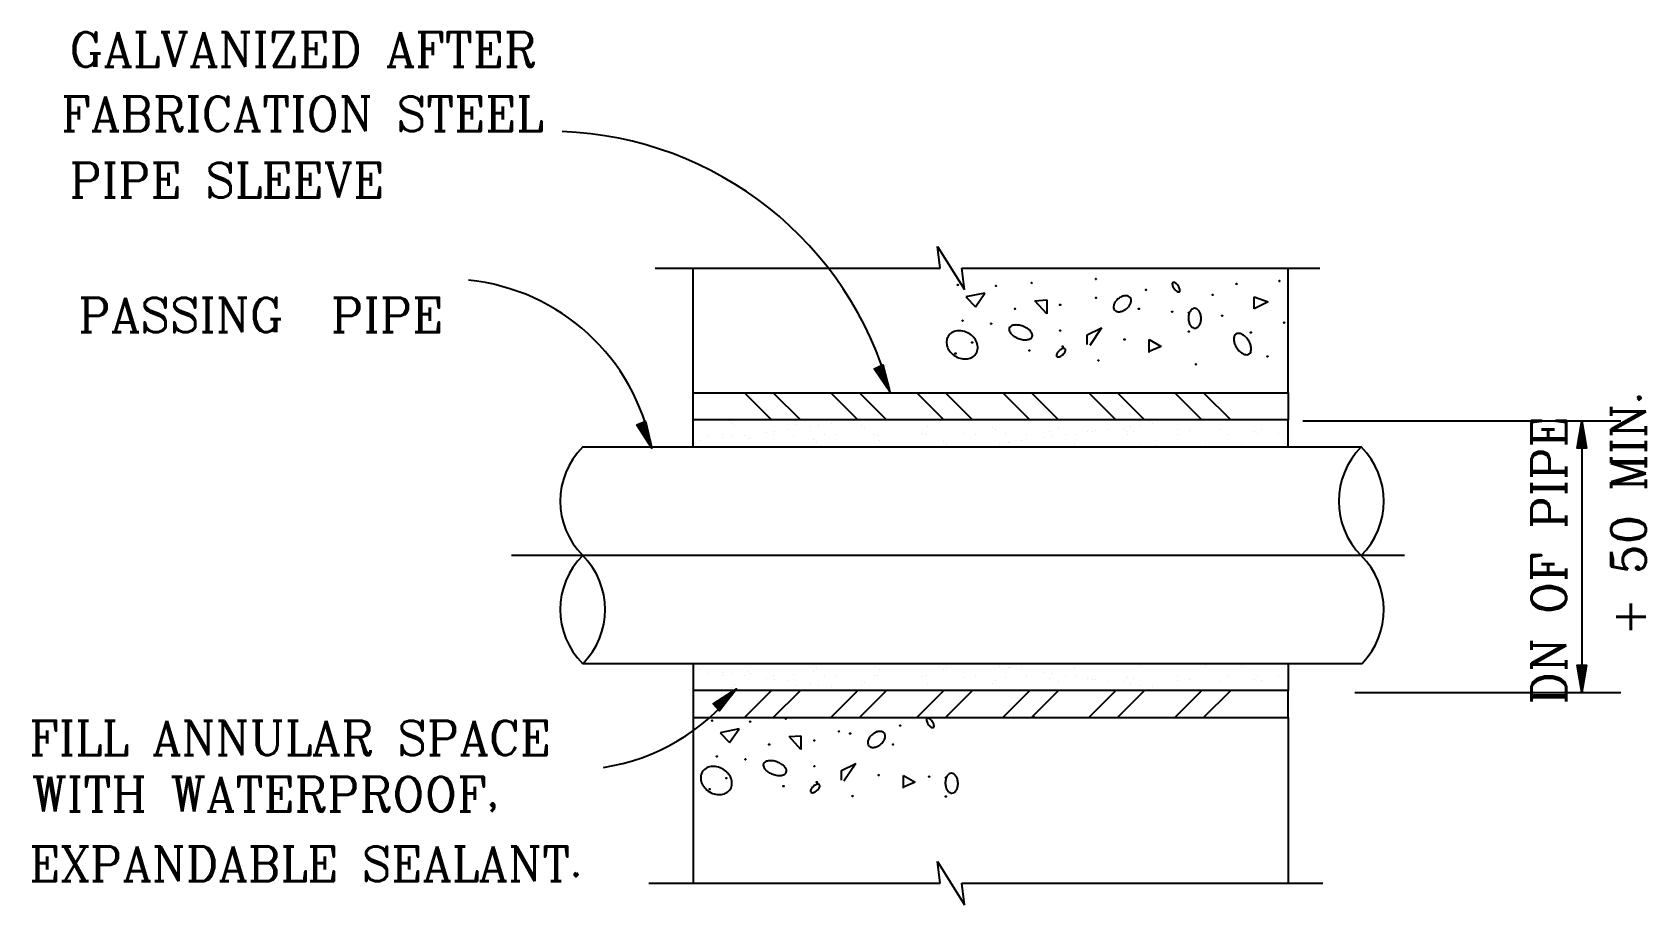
# Model space of a CAD drawing. Extents: x 152000 to 152174, y 158796 to 159332.
# Drawn here: x 152064.81 to 152076.67, y 158868.87 to 158875.29 of the extents above; entities that cross this region are included whole.
import ezdxf
from ezdxf.enums import TextEntityAlignment as Align

# ---------------------------------------------------------------- set-up
doc = ezdxf.new("R2010")
doc.units = 0
doc.header["$LTSCALE"] = 3
doc.header["$MEASUREMENT"] = 0
doc.layers.add('1', color=7, linetype='CONTINUOUS')
doc.layers.add('MU', color=7, linetype='CONTINUOUS')
doc.styles.add('ROMANC', font='ROMANC', dxfattribs={"height": 7})

msp = doc.modelspace()

# ---------------------------------------------------------------- linework, layer by layer
at = {"layer": '1', "color": 8, "linetype": 'Continuous'}
for p, q in [((152074.14946, 158872.43069), (152076.48777, 158872.43069)), ((152076.20141, 158872.23023), (152076.20141, 158870.43355)), ((152069.78129, 158870.57447), (152069.78129, 158870.57447)), ((152069.88745, 158870.56018), (152069.88745, 158870.56018)), ((152069.9478, 158870.57392), (152069.9478, 158870.57392)), ((152069.96877, 158870.49295), (152069.96877, 158870.49295)), ((152070.04481, 158870.56115), (152070.04481, 158870.56115)), ((152070.08652, 158870.57594), (152070.08652, 158870.57594)), ((152069.93512, 158870.45644), (152069.93512, 158870.45644)), ((152069.94678, 158870.47279), (152069.94678, 158870.47279)), ((152074.53274, 158870.43355), (152076.48777, 158870.43355))]:
    msp.add_line(p, q, dxfattribs=at)
for points in [[(152070.99887, 158872.8133), (152071.06239, 158872.84271), (152071.11487, 158872.64611), (152070.99887, 158872.8133), (152071.03464, 158872.81934), (152071.0564, 158872.83293), (152071.0947, 158872.68586), (152071.00732, 158872.8102), (152071.03731, 158872.81357), (152071.05175, 158872.82026), (152071.07933, 158872.71907), (152071.02133, 158872.80266), (152071.04943, 158872.81392), (152071.06539, 158872.75294), (152071.03266, 158872.8009), (152071.04766, 158872.80258), (152071.05202, 158872.78181)], [(152069.25357, 158872.40238), (152069.31816, 158872.42938), (152069.36317, 158872.23093), (152069.25357, 158872.40238), (152069.28955, 158872.40707), (152069.31181, 158872.41983), (152069.34452, 158872.27142), (152069.2619, 158872.39897), (152069.292, 158872.4012), (152069.30668, 158872.40734), (152069.33041, 158872.30518), (152069.27561, 158872.39091), (152069.30412, 158872.40109), (152069.31777, 158872.33955), (152069.28688, 158872.38871), (152069.30193, 158872.38983), (152069.3055, 158872.36891)], [(152076.23641, 158872.23023), (152076.16641, 158872.23023), (152076.20141, 158872.43069), (152076.23641, 158872.23023), (152076.20141, 158872.23978), (152076.17595, 158872.2366), (152076.203, 158872.38614), (152076.23004, 158872.2366), (152076.20141, 158872.24614), (152076.1855, 158872.24614), (152076.203, 158872.34955), (152076.2205, 158872.24932), (152076.19027, 158872.25091), (152076.20141, 158872.31296), (152076.21095, 158872.25569), (152076.19664, 158872.26046), (152076.20141, 158872.28114)], [(152076.16641, 158870.63401), (152076.23641, 158870.63401), (152076.20141, 158870.43355), (152076.16641, 158870.63401), (152076.20141, 158870.62446), (152076.22686, 158870.62764), (152076.19982, 158870.4781), (152076.17277, 158870.62764), (152076.20141, 158870.6181), (152076.21732, 158870.6181), (152076.19982, 158870.51469), (152076.18232, 158870.61492), (152076.21254, 158870.61333), (152076.20141, 158870.55128), (152076.19186, 158870.60855), (152076.20618, 158870.60378), (152076.20141, 158870.5831)], [(152069.86167, 158870.29988), (152069.81472, 158870.3518), (152069.98689, 158870.46027), (152069.86167, 158870.29988), (152069.84528, 158870.33224), (152069.82585, 158870.34899), (152069.95492, 158870.42922), (152069.86212, 158870.30887), (152069.85, 158870.33651), (152069.83933, 158870.34831), (152069.92777, 158870.40468), (152069.86516, 158870.32448), (152069.84607, 158870.34797), (152069.89956, 158870.38132), (152069.86348, 158870.33583), (152069.85742, 158870.34965), (152069.87596, 158870.35998)]]:
    msp.add_lwpolyline(points, dxfattribs=at)
for centre, radius, start, end in [((152068.60928, 158871.96383), 2.59682, 15.232487, 87.908131), ((152067.86417, 158871.948), 1.52546, 10.688719, 84.298651), ((152068.7765, 158871.39586), 1.52983, 278.689198, 322.297461)]:
    msp.add_arc(centre, radius, start, end, dxfattribs=at)
at = {"layer": 'MU', "color": 7, "linetype": 'Continuous'}
for p, q in [((152071.48361, 158873.55565), (152071.46372, 158873.71474)), ((152071.46372, 158873.71474), (152071.66259, 158873.39656)), ((152069.38795, 158873.55565), (152071.48361, 158873.55565)), ((152069.66678, 158872.63723), (152069.66678, 158873.55565)), ((152071.6427, 158873.55565), (152074.27549, 158873.55565)), ((152071.66259, 158873.39656), (152071.6427, 158873.55565)), ((152074.04178, 158872.63723), (152074.04178, 158873.55565)), ((152071.81295, 158873.37171), (152071.67287, 158873.34253)), ((152071.67287, 158873.34253), (152071.74291, 158873.26957)), ((152071.74291, 158873.26957), (152071.81295, 158873.37171)), ((152073.79158, 158873.25498), (152073.79158, 158873.34253)), ((152073.79158, 158873.34253), (152073.89664, 158873.30605)), ((152072.18066, 158873.31335), (152072.26821, 158873.32064)), ((152072.26821, 158873.2185), (152072.18066, 158873.31335)), ((152072.26821, 158873.32064), (152072.26821, 158873.2185)), ((152073.89664, 158873.30605), (152073.79158, 158873.25498)), ((152072.56588, 158873.06529), (152072.67094, 158873.11636)), ((152072.67094, 158873.11636), (152072.58339, 158872.98504)), ((152072.56588, 158872.99233), (152072.56588, 158873.06529)), ((152073.02114, 158872.93396), (152073.02114, 158873.02881)), ((152073.02114, 158873.02881), (152073.10869, 158872.97774)), ((152073.10869, 158872.97774), (152073.02114, 158872.94126)), ((152069.66678, 158872.63723), (152071.65542, 158872.63723)), ((152069.66678, 158872.43836), (152069.66678, 158872.63723)), ((152070.04624, 158872.63723), (152070.2451, 158872.43836)), ((152070.25716, 158872.63723), (152070.45603, 158872.43836)), ((152070.67902, 158872.63723), (152070.87788, 158872.43836)), ((152070.88994, 158872.63723), (152071.08881, 158872.43836)), ((152071.3118, 158872.63723), (152071.51066, 158872.43836)), ((152071.52272, 158872.63723), (152071.72159, 158872.43836)), ((152071.65542, 158872.63723), (152071.65542, 158872.63723)), ((152071.65542, 158872.63723), (152071.65542, 158872.63723)), ((152071.65542, 158872.63723), (152072.05314, 158872.63723)), ((152071.94458, 158872.63723), (152072.14344, 158872.43836)), ((152072.05314, 158872.63723), (152074.04178, 158872.63723)), ((152072.1555, 158872.63723), (152072.35437, 158872.43836)), ((152072.57736, 158872.63723), (152072.77622, 158872.43836)), ((152072.78828, 158872.63723), (152072.98715, 158872.43836)), ((152073.21014, 158872.63723), (152073.409, 158872.43836)), ((152073.42106, 158872.63723), (152073.61993, 158872.43836)), ((152074.04178, 158872.63723), (152074.04178, 158872.43836)), ((152069.66678, 158872.2395), (152069.66678, 158872.43836)), ((152074.04178, 158872.43836), (152069.66678, 158872.43836)), ((152069.93512, 158872.43165), (152069.93512, 158872.43165)), ((152069.94678, 158872.41529), (152069.94678, 158872.41529)), ((152069.96877, 158872.39514), (152069.96877, 158872.39514)), ((152070.24744, 158872.43563), (152070.24744, 158872.43563)), ((152070.43126, 158872.40474), (152070.43126, 158872.40474)), ((152070.52805, 158872.39056), (152070.52805, 158872.39056)), ((152070.55267, 158872.43417), (152070.55267, 158872.43417)), ((152070.59016, 158872.39873), (152070.59016, 158872.39873)), ((152070.68716, 158872.41151), (152070.68716, 158872.41151)), ((152070.84923, 158872.43284), (152070.84923, 158872.43284)), ((152070.90871, 158872.40064), (152070.90871, 158872.40064)), ((152070.9307, 158872.38049), (152070.9307, 158872.38049)), ((152071.39319, 158872.39009), (152071.39319, 158872.39009)), ((152071.87064, 158872.38599), (152071.87064, 158872.38599)), ((152072.35512, 158872.37544), (152072.35512, 158872.37544)), ((152072.88631, 158872.3921), (152072.88631, 158872.3921)), ((152072.94841, 158872.40027), (152072.94841, 158872.40027)), ((152073.04542, 158872.41304), (152073.04542, 158872.41304)), ((152073.20748, 158872.43438), (152073.20748, 158872.43438)), ((152074.04178, 158872.2395), (152074.04178, 158872.43836)), ((152069.72363, 158872.28465), (152069.72363, 158872.28465)), ((152069.78129, 158872.31362), (152069.78129, 158872.31362)), ((152069.8857, 158872.30599), (152069.8857, 158872.30599)), ((152069.88745, 158872.32791), (152069.88745, 158872.32791)), ((152069.9478, 158872.31417), (152069.9478, 158872.31417)), ((152070.04481, 158872.32694), (152070.04481, 158872.32694)), ((152070.07258, 158872.30002), (152070.07258, 158872.30002)), ((152070.08652, 158872.31215), (152070.08652, 158872.31215)), ((152070.20687, 158872.34827), (152070.20687, 158872.34827)), ((152070.25902, 158872.32858), (152070.25902, 158872.32858)), ((152070.26898, 158872.35645), (152070.26898, 158872.35645)), ((152070.36598, 158872.36922), (152070.36598, 158872.36922)), ((152070.40878, 158872.32376), (152070.40878, 158872.32376)), ((152070.55002, 158872.29592), (152070.55002, 158872.29592)), ((152070.57202, 158872.27577), (152070.57202, 158872.27577)), ((152070.6306, 158872.32926), (152070.6306, 158872.32926)), ((152070.72111, 158872.32775), (152070.72111, 158872.32775)), ((152071.00217, 158872.32994), (152071.00217, 158872.32994)), ((152071.02634, 158872.32628), (152071.02634, 158872.32628)), ((152071.03451, 158872.28537), (152071.03451, 158872.28537)), ((152071.3486, 158872.33789), (152071.3486, 158872.33789)), ((152071.37375, 158872.33061), (152071.37375, 158872.33061)), ((152071.51195, 158872.28127), (152071.51195, 158872.28127)), ((152071.53394, 158872.26112), (152071.53394, 158872.26112)), ((152071.66093, 158872.34188), (152071.66093, 158872.34188)), ((152071.74532, 158872.33129), (152071.74532, 158872.33129)), ((152071.89263, 158872.36584), (152071.89263, 158872.36584)), ((152071.92277, 158872.26524), (152071.92277, 158872.26524)), ((152071.96616, 158872.34041), (152071.96616, 158872.34041)), ((152071.98488, 158872.27342), (152071.98488, 158872.27342)), ((152071.99644, 158872.27072), (152071.99644, 158872.27072)), ((152072.08188, 158872.28619), (152072.08188, 158872.28619)), ((152072.11689, 158872.33196), (152072.11689, 158872.33196)), ((152072.24395, 158872.30753), (152072.24395, 158872.30753)), ((152072.28842, 158872.35202), (152072.28842, 158872.35202)), ((152072.30606, 158872.3157), (152072.30606, 158872.3157)), ((152072.40306, 158872.32847), (152072.40306, 158872.32847)), ((152072.47388, 158872.26662), (152072.47388, 158872.26662)), ((152072.48847, 158872.33264), (152072.48847, 158872.33264)), ((152072.56513, 158872.34981), (152072.56513, 158872.34981)), ((152072.60075, 158872.35601), (152072.60075, 158872.35601)), ((152072.62723, 158872.35799), (152072.62723, 158872.35799)), ((152072.72424, 158872.37076), (152072.72424, 158872.37076)), ((152072.83257, 158872.37134), (152072.83257, 158872.37134)), ((152072.85456, 158872.35119), (152072.85456, 158872.35119)), ((152072.86004, 158872.33331), (152072.86004, 158872.33331)), ((152072.90597, 158872.35454), (152072.90597, 158872.35454)), ((152072.95837, 158872.25607), (152072.95837, 158872.25607)), ((152073.22824, 158872.36615), (152073.22824, 158872.36615)), ((152073.23161, 158872.33399), (152073.23161, 158872.33399)), ((152073.31705, 158872.36079), (152073.31705, 158872.36079)), ((152073.54057, 158872.37014), (152073.54057, 158872.37014)), ((152073.60319, 158872.33466), (152073.60319, 158872.33466)), ((152073.70191, 158872.25827), (152073.70191, 158872.25827)), ((152073.7945, 158872.35669), (152073.7945, 158872.35669)), ((152073.81649, 158872.33654), (152073.81649, 158872.33654)), ((152073.84579, 158872.36867), (152073.84579, 158872.36867)), ((152073.97476, 158872.33534), (152073.97476, 158872.33534)), ((152074.01423, 158872.26225), (152074.01423, 158872.26225)), ((152068.85576, 158872.2395), (152074.58008, 158872.2395)), ((152071.76071, 158872.24391), (152071.76071, 158872.24391)), ((152072.49587, 158872.24647), (152072.49587, 158872.24647)), ((152072.76209, 158872.24414), (152072.76209, 158872.24414)), ((152073.07442, 158872.24812), (152073.07442, 158872.24812)), ((152073.37964, 158872.24666), (152073.37964, 158872.24666)), ((152073.43581, 158872.25197), (152073.43581, 158872.25197)), ((152073.92029, 158872.24142), (152073.92029, 158872.24142)), ((152068.33276, 158871.44404), (152074.8978, 158871.44404)), ((152068.85903, 158870.64859), (152074.58638, 158870.64859)), ((152069.66678, 158870.64859), (152069.66678, 158870.44973)), ((152069.72363, 158870.60344), (152069.72363, 158870.60344)), ((152070.57202, 158870.61232), (152070.57202, 158870.61232)), ((152071.03451, 158870.60272), (152071.03451, 158870.60272)), ((152071.51195, 158870.60682), (152071.51195, 158870.60682)), ((152071.53394, 158870.62697), (152071.53394, 158870.62697)), ((152071.76071, 158870.64418), (152071.76071, 158870.64418)), ((152071.92277, 158870.62285), (152071.92277, 158870.62285)), ((152071.98488, 158870.61467), (152071.98488, 158870.61467)), ((152071.99644, 158870.61737), (152071.99644, 158870.61737)), ((152072.08188, 158870.6019), (152072.08188, 158870.6019)), ((152072.47388, 158870.62147), (152072.47388, 158870.62147)), ((152072.49587, 158870.64162), (152072.49587, 158870.64162)), ((152072.76209, 158870.64395), (152072.76209, 158870.64395)), ((152072.95837, 158870.63202), (152072.95837, 158870.63202)), ((152073.07442, 158870.63997), (152073.07442, 158870.63997)), ((152073.37964, 158870.64143), (152073.37964, 158870.64143)), ((152073.43581, 158870.63612), (152073.43581, 158870.63612)), ((152073.70191, 158870.62982), (152073.70191, 158870.62982)), ((152073.92029, 158870.64667), (152073.92029, 158870.64667)), ((152074.01423, 158870.62584), (152074.01423, 158870.62584)), ((152074.04178, 158870.64859), (152074.04178, 158870.44973)), ((152069.8857, 158870.5821), (152069.8857, 158870.5821)), ((152070.07258, 158870.58807), (152070.07258, 158870.58807)), ((152070.20687, 158870.53981), (152070.20687, 158870.53981)), ((152070.25902, 158870.5595), (152070.25902, 158870.5595)), ((152070.26898, 158870.53164), (152070.26898, 158870.53164)), ((152070.36598, 158870.51887), (152070.36598, 158870.51887)), ((152070.40878, 158870.56433), (152070.40878, 158870.56433)), ((152070.43126, 158870.48334), (152070.43126, 158870.48334)), ((152070.52805, 158870.49753), (152070.52805, 158870.49753)), ((152070.55002, 158870.59217), (152070.55002, 158870.59217)), ((152070.59016, 158870.48935), (152070.59016, 158870.48935)), ((152070.6306, 158870.55883), (152070.6306, 158870.55883)), ((152070.68716, 158870.47658), (152070.68716, 158870.47658)), ((152070.72111, 158870.56034), (152070.72111, 158870.56034)), ((152070.90871, 158870.48745), (152070.90871, 158870.48745)), ((152070.9307, 158870.5076), (152070.9307, 158870.5076)), ((152071.00217, 158870.55815), (152071.00217, 158870.55815)), ((152071.02634, 158870.56181), (152071.02634, 158870.56181)), ((152071.3486, 158870.5502), (152071.3486, 158870.5502)), ((152071.37375, 158870.55748), (152071.37375, 158870.55748)), ((152071.39319, 158870.498), (152071.39319, 158870.498)), ((152071.66093, 158870.54621), (152071.66093, 158870.54621)), ((152071.74532, 158870.5568), (152071.74532, 158870.5568)), ((152071.87064, 158870.5021), (152071.87064, 158870.5021)), ((152071.89263, 158870.52225), (152071.89263, 158870.52225)), ((152071.96616, 158870.54768), (152071.96616, 158870.54768)), ((152072.11689, 158870.55613), (152072.11689, 158870.55613)), ((152072.24395, 158870.58056), (152072.24395, 158870.58056)), ((152072.28842, 158870.53607), (152072.28842, 158870.53607)), ((152072.30606, 158870.57239), (152072.30606, 158870.57239)), ((152072.35512, 158870.51265), (152072.35512, 158870.51265)), ((152072.40306, 158870.55961), (152072.40306, 158870.55961)), ((152072.48847, 158870.55545), (152072.48847, 158870.55545)), ((152072.56513, 158870.53828), (152072.56513, 158870.53828)), ((152072.60075, 158870.53208), (152072.60075, 158870.53208)), ((152072.62723, 158870.5301), (152072.62723, 158870.5301)), ((152072.72424, 158870.51733), (152072.72424, 158870.51733)), ((152072.83257, 158870.51675), (152072.83257, 158870.51675)), ((152072.85456, 158870.5369), (152072.85456, 158870.5369)), ((152072.86004, 158870.55478), (152072.86004, 158870.55478)), ((152072.88631, 158870.49599), (152072.88631, 158870.49599)), ((152072.90597, 158870.53355), (152072.90597, 158870.53355)), ((152072.94841, 158870.48782), (152072.94841, 158870.48782)), ((152073.04542, 158870.47505), (152073.04542, 158870.47505)), ((152073.22824, 158870.52194), (152073.22824, 158870.52194)), ((152073.23161, 158870.5541), (152073.23161, 158870.5541)), ((152073.31705, 158870.5273), (152073.31705, 158870.5273)), ((152073.54057, 158870.51795), (152073.54057, 158870.51795)), ((152073.60319, 158870.55343), (152073.60319, 158870.55343)), ((152073.7945, 158870.5314), (152073.7945, 158870.5314)), ((152073.81649, 158870.55155), (152073.81649, 158870.55155)), ((152073.84579, 158870.51942), (152073.84579, 158870.51942)), ((152073.97476, 158870.55275), (152073.97476, 158870.55275)), ((152074.04178, 158870.44973), (152069.66678, 158870.44973)), ((152069.66678, 158870.44973), (152069.66678, 158870.25086)), ((152070.04624, 158870.25086), (152070.2451, 158870.44973)), ((152070.24744, 158870.45246), (152070.24744, 158870.45246)), ((152070.25716, 158870.25086), (152070.45603, 158870.44973)), ((152070.55267, 158870.45392), (152070.55267, 158870.45392)), ((152070.67902, 158870.25086), (152070.87788, 158870.44973)), ((152070.84923, 158870.45525), (152070.84923, 158870.45525)), ((152070.88994, 158870.25086), (152071.08881, 158870.44973)), ((152071.3118, 158870.25086), (152071.51066, 158870.44973)), ((152071.52272, 158870.25086), (152071.72159, 158870.44973)), ((152071.94458, 158870.25086), (152072.14344, 158870.44973)), ((152072.1555, 158870.25086), (152072.35437, 158870.44973)), ((152072.57736, 158870.25086), (152072.77622, 158870.44973)), ((152072.78828, 158870.25086), (152072.98715, 158870.44973)), ((152073.20748, 158870.45371), (152073.20748, 158870.45371)), ((152073.21014, 158870.25086), (152073.409, 158870.44973)), ((152073.42106, 158870.25086), (152073.61993, 158870.44973)), ((152074.04178, 158870.25086), (152074.04178, 158870.44973)), ((152069.66678, 158870.25086), (152069.66678, 158869.0327)), ((152069.66678, 158870.25086), (152071.65542, 158870.25086)), ((152071.65542, 158870.25086), (152074.04178, 158870.25086)), ((152071.65542, 158870.25086), (152071.65542, 158870.25086)), ((152074.04178, 158870.25086), (152074.04178, 158869.0327)), ((152070.00546, 158870.16788), (152069.86538, 158870.1387)), ((152069.86538, 158870.1387), (152069.93542, 158870.06574)), ((152069.93542, 158870.06574), (152070.00546, 158870.16788)), ((152070.37317, 158870.10951), (152070.46072, 158870.11681)), ((152070.46072, 158870.01467), (152070.37317, 158870.10951)), ((152070.46072, 158870.11681), (152070.46072, 158870.01467)), ((152070.75839, 158869.86145), (152070.86345, 158869.91252)), ((152070.86345, 158869.91252), (152070.7759, 158869.7812)), ((152070.75839, 158869.7885), (152070.75839, 158869.86145)), ((152071.21365, 158869.73013), (152071.21365, 158869.82497)), ((152071.21365, 158869.82497), (152071.3012, 158869.7739)), ((152071.3012, 158869.7739), (152071.21365, 158869.73742)), ((152071.48361, 158869.0327), (152071.46372, 158869.19179)), ((152071.46372, 158869.19179), (152071.66259, 158868.87361)), ((152069.34184, 158869.0327), (152071.48361, 158869.0327)), ((152071.6427, 158869.0327), (152074.29855, 158869.0327)), ((152071.66259, 158868.87361), (152071.6427, 158869.0327))]:
    msp.add_line(p, q, dxfattribs=at)
for points in [[(152073.24297, 158873.38136, 0.19297385), (152073.24636, 158873.38673, 0.10011545), (152073.24615, 158873.39865, 0.0579219), (152073.24189, 158873.41094, 0.04445751), (152073.23323, 158873.42548, 0.04445751), (152073.22213, 158873.43825, 0.0579219), (152073.21178, 158873.44613, 0.10011545), (152073.20052, 158873.45006, 0.19297385), (152073.19436, 158873.44852, 0.19297385), (152073.19097, 158873.44315, 0.10011545), (152073.19119, 158873.43123, 0.0579219), (152073.19544, 158873.41894, 0.04445751), (152073.20411, 158873.4044, 0.04445751), (152073.21521, 158873.39162, 0.0579219), (152073.22556, 158873.38374, 0.10011545), (152073.23681, 158873.37982, 0.19297385)], [(152072.76574, 158873.24704, 0.1428563), (152072.78027, 158873.2368, 0.107173), (152072.8036, 158873.23406, 0.07847834), (152072.82762, 158873.24029, 0.06581434), (152072.85293, 158873.25551, 0.06581434), (152072.87342, 158873.27679, 0.07847834), (152072.88484, 158873.29882, 0.107173), (152072.88737, 158873.32217, 0.1428563), (152072.88063, 158873.33862, 0.1428563), (152072.8661, 158873.34886, 0.107173), (152072.84277, 158873.3516, 0.07847834), (152072.81875, 158873.34538, 0.06581434), (152072.79343, 158873.33015, 0.06581434), (152072.77295, 158873.30887, 0.07847834), (152072.76153, 158873.28684, 0.107173), (152072.75899, 158873.26349, 0.1428563)], [(152073.35786, 158873.11272, 0.14487892), (152073.37438, 158873.11816, 0.10717416), (152073.39029, 158873.13518, 0.07757488), (152073.39951, 158873.15805, 0.06472496), (152073.40243, 158873.1874, 0.06472496), (152073.39774, 158873.21652, 0.07757488), (152073.38716, 158873.23879, 0.10717416), (152073.37026, 158873.25482, 0.14487892), (152073.35344, 158873.25925, 0.14487892), (152073.33692, 158873.25382, 0.10717416), (152073.32101, 158873.2368, 0.07757488), (152073.31179, 158873.21393, 0.06472496), (152073.30887, 158873.18458, 0.06472496), (152073.31356, 158873.15545, 0.07757488), (152073.32414, 158873.13319, 0.10717416), (152073.34104, 158873.11716, 0.14487892)], [(152071.74942, 158872.92956, 0.11898692), (152071.76021, 158872.96515, 0.10475312), (152071.75388, 158873.00677, 0.08939411), (152071.73168, 158873.04398, 0.0809153), (152071.6949, 158873.07452, 0.0809153), (152071.65034, 158873.09181, 0.08939411), (152071.60703, 158873.09312, 0.10475312), (152071.56757, 158873.07841, 0.11898692), (152071.54173, 158873.05167, 0.11898692), (152071.53093, 158873.01609, 0.10475312), (152071.53726, 158872.97446, 0.08939411), (152071.55947, 158872.93725, 0.0809153), (152071.59624, 158872.90672, 0.0809153), (152071.64081, 158872.88943, 0.08939411), (152071.68412, 158872.88812, 0.10475312), (152071.72357, 158872.90283, 0.11898692)], [(152072.16036, 158873.05167, 0.16582255), (152072.16071, 158873.06909, 0.10562146), (152072.14736, 158873.09247, 0.06856149), (152072.12528, 158873.11123, 0.05474074), (152072.09279, 158873.12726, 0.05474074), (152072.0576, 158873.13584, 0.06856149), (152072.02862, 158873.13564, 0.10562146), (152072.00337, 158873.1263, 0.16582255), (152071.99245, 158873.11272, 0.16582255), (152071.9921, 158873.0953, 0.10562146), (152072.00546, 158873.07192, 0.06856149), (152072.02753, 158873.05316, 0.05474074), (152072.06002, 158873.03714, 0.05474074), (152072.09522, 158873.02855, 0.06856149), (152072.12419, 158873.02875, 0.10562146), (152072.14944, 158873.03809, 0.16582255)], [(152073.75555, 158872.92346, 0.15650381), (152073.76722, 158872.93805, 0.10664611), (152073.77131, 158872.96482, 0.07249), (152073.7654, 158872.99315, 0.05891466), (152073.74936, 158873.02487, 0.05891466), (152073.72637, 158873.05197, 0.07249), (152073.70257, 158873.06843, 0.10664611), (152073.67632, 158873.07507, 0.15650381), (152073.65834, 158873.06999, 0.15650381), (152073.64667, 158873.05539, 0.10664611), (152073.64258, 158873.02863, 0.07249), (152073.64849, 158873.0003, 0.05891466), (152073.66452, 158872.96858, 0.05891466), (152073.68752, 158872.94147, 0.07249), (152073.71132, 158872.92502, 0.10664611), (152073.73757, 158872.91838, 0.15650381)], [(152072.34153, 158872.90514, 0.1776163), (152072.34793, 158872.90171, 0.1036518), (152072.36009, 158872.9025, 0.06379179), (152072.37226, 158872.90763, 0.04996907), (152072.38589, 158872.9175, 0.04996907), (152072.3973, 158872.92988, 0.06379179), (152072.40383, 158872.94136, 0.1036518), (152072.40605, 158872.95334, 0.1776163), (152072.4034, 158872.96009, 0.1776163), (152072.397, 158872.96352, 0.1036518), (152072.38484, 158872.96273, 0.06379179), (152072.37268, 158872.9576, 0.04996907), (152072.35904, 158872.94773, 0.04996907), (152072.34763, 158872.93535, 0.06379179), (152072.3411, 158872.92388, 0.1036518), (152072.33888, 158872.9119, 0.1776163)]]:
    msp.add_lwpolyline(points, format="xyb", close=True, dxfattribs=at)
for centre in [(152072.15676, 158873.44564), (152072.62953, 158873.47482), (152073.66262, 158873.43834), (152073.9778, 158873.46023), (152071.61395, 158873.43104), (152071.89411, 158873.42375), (152072.62953, 158873.3362), (152072.99724, 158873.39457), (152073.48752, 158873.35809), (152072.03419, 158873.25594), (152072.36688, 158873.28513), (152072.94471, 158873.25594), (152073.18985, 158873.23406), (152073.31242, 158873.22676), (152073.55756, 158873.20487), (152071.64897, 158873.16839), (152071.85909, 158873.14651), (152072.36688, 158873.09544), (152073.31242, 158873.08814), (152074.01282, 158873.1538), (152071.71901, 158873.00789), (152072.38439, 158872.9787), (152072.83965, 158873.02977), (152073.76768, 158873.08084), (152071.59644, 158872.92763), (152072.13925, 158872.94952), (152072.64704, 158872.87656), (152073.36495, 158872.84738), (152073.89025, 158872.90574), (152070.34927, 158870.2418), (152072.17031, 158870.25639), (152069.80646, 158870.22721), (152070.08662, 158870.21991), (152070.74009, 158870.14811), (152070.82204, 158870.13236), (152071.18975, 158870.19073), (152070.2267, 158870.05211), (152070.55939, 158870.08129), (152071.13722, 158870.05211), (152069.84148, 158869.96456), (152070.0516, 158869.94267), (152070.55939, 158869.8916), (152069.91152, 158869.80405), (152070.5769, 158869.77487), (152071.03216, 158869.82594), (152071.40285, 158869.8152), (152071.52542, 158869.8079), (152069.78895, 158869.7238), (152070.33176, 158869.74568), (152070.83955, 158869.67273), (152071.52542, 158869.66928)]:
    msp.add_circle(centre, 0.00262, dxfattribs=at)
for centre, radius, start, end in [((152069.25431, 158871.84095), 0.56364, 135, 225), ((152074.97941, 158871.84017), 0.56473, 135, 225), ((152074.18075, 158871.84017), 0.56473, 315, 45), ((152069.25431, 158871.04384), 0.56364, 135, 225), ((152068.45721, 158871.04384), 0.56364, 315, 45), ((152074.18075, 158871.04152), 0.56473, 315.911153, 45), ((152071.41305, 158870.23388), 0.03006, 169.584788, 192.453358), ((152071.39187, 158870.23777), 0.00853, 125.895471, 169.584788), ((152071.39187, 158870.23777), 0.00853, 82.206154, 125.895471), ((152071.38896, 158870.21644), 0.03006, 59.337584, 82.206154), ((152071.37556, 158870.19384), 0.05634, 46.077676, 59.337584), ((152071.05618, 158870.0382), 0.11268, 128.559072, 143.620886), ((152071.05618, 158870.0382), 0.11268, 113.497258, 128.559072), ((152071.04297, 158870.0686), 0.07954, 95.548136, 113.497258), ((152071.04063, 158870.0926), 0.05542, 71.079292, 95.548136), ((152071.04831, 158870.115), 0.03175, 38.559072, 71.079292), ((152071.04831, 158870.115), 0.03175, 6.038852, 38.559072), ((152071.4387, 158870.23954), 0.05634, 192.453358, 205.713265), ((152071.47387, 158870.25648), 0.09536, 205.713265, 215.895471), ((152071.47387, 158870.25648), 0.09536, 215.895471, 226.077676), ((152071.44679, 158870.22837), 0.05634, 226.077676, 239.337584), ((152071.34848, 158870.16573), 0.09536, 35.895471, 46.077676), ((152071.43339, 158870.20577), 0.03006, 239.337584, 262.206154), ((152071.34848, 158870.16573), 0.09536, 25.713265, 35.895471), ((152071.43048, 158870.18444), 0.00853, 262.206154, 305.895471), ((152071.38365, 158870.18266), 0.05634, 12.453358, 25.713265), ((152071.43048, 158870.18444), 0.00853, 305.895471, 349.584788), ((152071.4093, 158870.18833), 0.03006, 349.584788, 12.453358), ((152071.00662, 158870.06549), 0.05542, 161.570007, 186.038852), ((152070.98307, 158870.06299), 0.03175, 186.038852, 218.559072), ((152071.0295, 158870.05786), 0.07954, 143.620886, 161.570007), ((152070.98307, 158870.06299), 0.03175, 218.559072, 251.079292), ((152070.99075, 158870.08539), 0.05542, 251.079292, 275.548136), ((152070.98842, 158870.10939), 0.07954, 275.548136, 293.497258), ((152070.9752, 158870.13979), 0.11268, 293.497258, 308.559072), ((152070.9752, 158870.13979), 0.11268, 308.559072, 323.620886), ((152071.00189, 158870.12013), 0.07954, 323.620886, 341.570007), ((152071.02477, 158870.11251), 0.05542, 341.570007, 6.038852), ((152069.81452, 158869.7888), 0.10159, 98.484135, 122.404542), ((152069.81756, 158869.76847), 0.12214, 78.050829, 98.484135), ((152069.81207, 158869.74254), 0.14866, 59.546723, 78.050829), ((152070.21033, 158869.89966), 0.027, 160.01879, 197.679824), ((152070.246, 158869.91104), 0.06444, 197.679824, 221.797061), ((152070.21033, 158869.89966), 0.027, 122.357757, 160.01879), ((152070.23037, 158869.86803), 0.06444, 98.240519, 122.357757), ((152070.23635, 158869.82676), 0.10614, 82.551935, 98.240519), ((152070.22859, 158869.76747), 0.16594, 70.01879, 82.551935), ((152070.22859, 158869.76747), 0.16594, 57.485646, 70.01879), ((152070.26074, 158869.81789), 0.10614, 41.797061, 57.485646), ((152070.29183, 158869.84569), 0.06444, 17.679824, 41.797061), ((152069.82486, 158869.80638), 0.10159, 176.688904, 200.609311), ((152069.80254, 158869.80768), 0.07924, 149.546723, 176.688904), ((152069.8441, 158869.81362), 0.12214, 200.609311, 221.042617), ((152069.80254, 158869.80768), 0.07924, 122.404542, 149.546723), ((152069.81207, 158869.74254), 0.14866, 41.042617, 59.546723), ((152069.83206, 158869.75994), 0.12214, 20.609311, 41.042617), ((152069.8513, 158869.76718), 0.10159, 356.688904, 20.609311), ((152070.27709, 158869.93883), 0.10614, 221.797061, 237.485646), ((152070.30924, 158869.98925), 0.16594, 237.485646, 250.01879), ((152070.30924, 158869.98925), 0.16594, 250.01879, 262.551935), ((152070.30148, 158869.92996), 0.10614, 262.551935, 278.240519), ((152070.30746, 158869.88869), 0.06444, 278.240519, 302.357757), ((152070.3275, 158869.85706), 0.027, 302.357757, 340.01879), ((152070.3275, 158869.85706), 0.027, 340.01879, 17.679824), ((152071.63622, 158869.76917), 0.11441, 166.914118, 181.727323), ((152071.63622, 158869.76917), 0.11441, 181.727323, 196.540528), ((152071.60265, 158869.77697), 0.07994, 149.170801, 166.914118), ((152071.5812, 158869.78977), 0.05496, 124.701694, 149.170801), ((152071.56736, 158869.80976), 0.03065, 91.727323, 124.701694), ((152071.56736, 158869.80976), 0.03065, 58.752953, 91.727323), ((152071.55474, 158869.78897), 0.05496, 34.283846, 58.752953), ((152071.53411, 158869.77491), 0.07994, 16.540528, 34.283846), ((152071.50106, 158869.76509), 0.11441, 1.727323, 16.540528), ((152071.50106, 158869.76509), 0.11441, 346.914118, 1.727323), ((152069.8641, 158869.83103), 0.14866, 221.042617, 239.546723), ((152069.8641, 158869.83103), 0.14866, 239.546723, 258.050829), ((152069.85861, 158869.80509), 0.12214, 258.050829, 278.484135), ((152069.86164, 158869.78476), 0.10159, 278.484135, 302.404542), ((152069.87362, 158869.76589), 0.07924, 302.404542, 329.546723), ((152069.87362, 158869.76589), 0.07924, 329.546723, 356.688904), ((152070.56108, 158869.70875), 0.02971, 157.654896, 181.325611), ((152070.54192, 158869.7083), 0.01054, 181.325611, 221.612127), ((152070.58167, 158869.70029), 0.05196, 143.054678, 157.654896), ((152070.54192, 158869.7083), 0.01054, 221.612127, 261.898644), ((152070.60761, 158869.68078), 0.08442, 131.612127, 143.054678), ((152070.54462, 158869.72728), 0.02971, 261.898644, 285.569359), ((152070.60761, 158869.68078), 0.08442, 120.169577, 131.612127), ((152070.53865, 158869.74872), 0.05196, 285.569359, 300.169577), ((152070.52234, 158869.77679), 0.08442, 300.169577, 311.612127), ((152070.5913, 158869.70884), 0.05196, 105.569359, 120.169577), ((152070.58533, 158869.73028), 0.02971, 81.898644, 105.569359), ((152070.52234, 158869.77679), 0.08442, 311.612127, 323.054678), ((152070.58803, 158869.74926), 0.01054, 41.612127, 81.898644), ((152070.54828, 158869.75728), 0.05196, 323.054678, 337.654896), ((152070.58803, 158869.74926), 0.01054, 1.325611, 41.612127), ((152070.56886, 158869.74881), 0.02971, 337.654896, 1.325611), ((152071.60318, 158869.75935), 0.07994, 196.540528, 214.283846), ((152071.58254, 158869.74529), 0.05496, 214.283846, 238.752953), ((152071.56993, 158869.7245), 0.03065, 238.752953, 271.727323), ((152071.56993, 158869.7245), 0.03065, 271.727323, 304.701694), ((152071.55609, 158869.74449), 0.05496, 304.701694, 329.170801), ((152071.53464, 158869.75729), 0.07994, 329.170801, 346.914118)]:
    msp.add_arc(centre, radius, start, end, dxfattribs=at)

# ---------------------------------------------------------------- texts
at = {"layer": '1', "color": 7, "linetype": 'Continuous', "style": 'ROMANC'}
for s, p in [('GALVANIZED AFTER', (152065.08186, 158875.03567)), ('FABRICATION STEEL', (152065.02095, 158874.56268)), ('PIPE SLEEVE', (152065.08186, 158874.07534)), ('PASSING  PIPE', (152065.14717, 158873.08316)), ('FILL ANNULAR SPACE', (152064.78701, 158869.97358)), ('WITH WATERPROOF,', (152064.80342, 158869.55999)), ('EXPANDABLE SEALANT.', (152064.787, 158869.04717))]:
    msp.add_text(s, height=0.2535, dxfattribs=at).set_placement(p)
for s, p in [('+ 50 MIN.', (152076.5449, 158871.7462)), ('DN OF PIPE', (152075.95927, 158871.40563))]:
    msp.add_text(s, height=0.2535, rotation=90, dxfattribs=at).set_placement(p, align=Align.MIDDLE)

doc.saveas('drawing.dxf')
